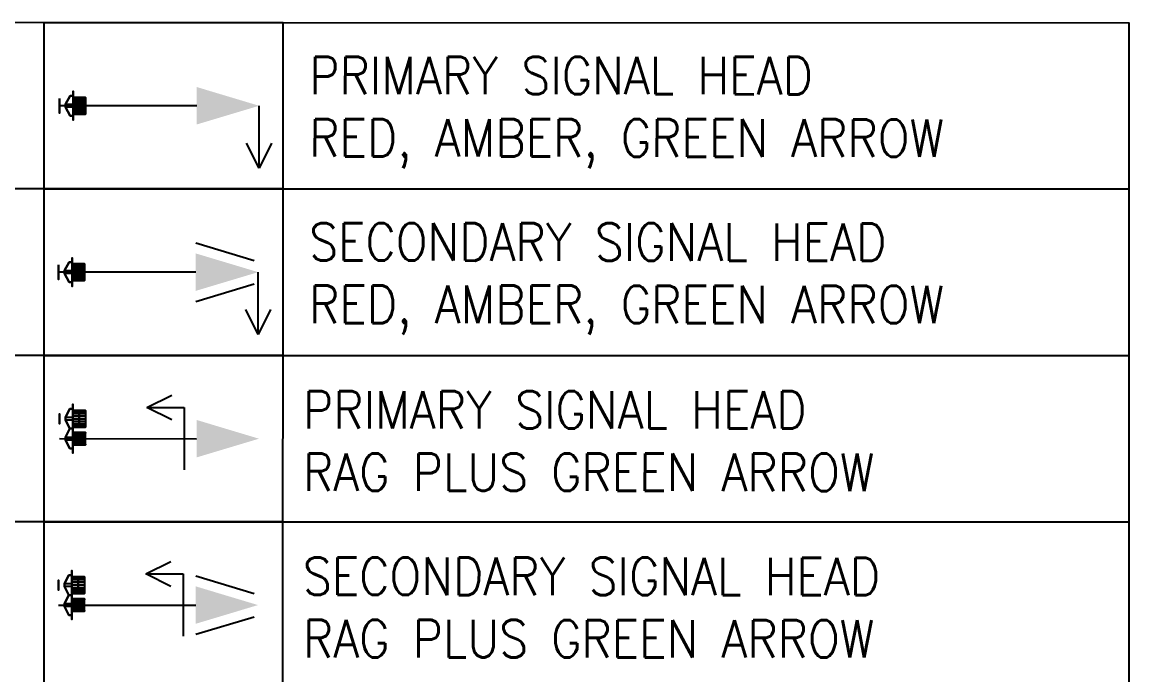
# Model space of a CAD drawing. Extents: x 437024 to 437759, y 437544 to 437864.
# Drawn here: x 437562.63 to 437578.96, y 437657.52 to 437667.15 of the extents above; entities that cross this region are included whole.
import ezdxf

# ---------------------------------------------------------------- set-up
doc = ezdxf.new("R2010")
doc.units = 0
doc.layers.get('0').update_dxf_attribs({"color": 222})
doc.layers.add('CH-05-M_Key_Signals', color=7, linetype='Continuous')
doc.styles.add('Romans', font='romans.shx', dxfattribs={"width": 0.9})
doc.styles.get("Standard").update_dxf_attribs({"font": 'romans.shx'})

# ---------------------------------------------------------------- blocks, each defined once
blk = doc.blocks.new('*X63')
at = {"color": 0, "linetype": 'Continuous'}
for p, q in [((73.25, 59.49), (73.264, 59.49)), ((73.25, 59.48), (73.278, 59.48)), ((73.25, 59.47), (73.292, 59.47)), ((73.25, 59.46), (73.305, 59.46)), ((73.053, 59.42), (73.347, 59.42)), ((73.053, 59.41), (73.347, 59.41)), ((73.053, 59.4), (73.347, 59.4)), ((73.053, 59.39), (73.347, 59.39)), ((73.053, 59.38), (73.347, 59.38)), ((73.25, 59.45), (73.319, 59.45)), ((73.25, 59.44), (73.333, 59.44)), ((73.25, 59.43), (73.347, 59.43)), ((73.25, 59.37), (73.347, 59.37)), ((73.25, 59.36), (73.333, 59.36)), ((73.25, 59.35), (73.319, 59.35)), ((73.25, 59.34), (73.305, 59.34)), ((73.25, 59.33), (73.292, 59.33)), ((73.25, 59.32), (73.278, 59.32)), ((73.25, 59.31), (73.264, 59.31))]:
    blk.add_line(p, q, dxfattribs=at)
blk = doc.blocks.new('HD002P')
for p, q in [((0.75, 4.25), (1.25, 4)), ((1.25, 4), (0.75, 3.75))]:
    blk.add_line(p, q)
at = {"linetype": 'Continuous'}
for p, q in [((1.25, 4), (0, 4)), ((0, 2.75), (0, 0))]:
    blk.add_line(p, q, dxfattribs=at)
at = {"color": 3, "linetype": 'Continuous', "extrusion": (0, -1, 0)}
blk.add_lwpolyline([(-0.147, 2.33), (0.05, 2.33), (0.05, 2.4), (0.147, 2.33), (0.147, 2.27), (0.05, 2.2), (0.05, 2.27), (-0.147, 2.27)], close=True, dxfattribs=at)
at = {"color": 1, "linetype": 'Continuous', "extrusion": (0, 1, 0), "const_width": 0.1}
blk.add_lwpolyline([(0.05, 2.94, 1), (-0.05, 2.94, 1)], format="xyb", close=True, dxfattribs=at)
at = {"color": 2, "linetype": 'Continuous', "extrusion": (0, 1, 0), "const_width": 0.1}
blk.add_lwpolyline([(0.05, 2.62, 1), (-0.05, 2.62, 1)], format="xyb", close=True, dxfattribs=at)
at = {"linetype": 'Continuous'}
blk.add_solid([(0.375, 2.75), (-0.375, 2.75), (0, 4)], dxfattribs=at)
at = {"color": 7, "linetype": 'Continuous'}
for points in [[(-0.2, 0.27, 2.1), (-0.29, 0.27, 2.1), (-0.29, 0.27, 3.2), (-0.2, 0.27, 3.2)], [(0.29, 0.27, 2.1), (0.2, 0.27, 2.1), (0.2, 0.27, 3.2), (0.29, 0.27, 3.2)]]:
    blk.add_3dface(points, dxfattribs=at)
at = {"linetype": 'Continuous'}
for points in [[(0.2, 0.27, 2.1), (-0.2, 0.27, 2.1), (-0.2, 0.27, 3.2), (0.2, 0.27, 3.2)], [(-0.2, 0.21, 2.1), (-0.2, 0.27, 2.1), (-0.2, 0.27, 3.2), (-0.2, 0.21, 3.2)], [(-0.03, 0.12, 2.1), (-0.03, 0.27, 2.1), (-0.2, 0.27, 2.1), (-0.2, 0.21, 2.1)], [(-0.03, 0.12, 3.2), (-0.03, 0.27, 3.2), (-0.2, 0.27, 3.2), (-0.2, 0.21, 3.2)], [(0.03, 0.27, 2.1), (0.03, 0.12, 2.1), (-0.03, 0.12, 2.1), (-0.03, 0.27, 2.1)], [(0.03, 0.27, 3.2), (0.03, 0.12, 3.2), (-0.03, 0.12, 3.2), (-0.03, 0.27, 3.2)], [(0.2, 0.21, 2.1), (0.2, 0.27, 2.1), (0.03, 0.27, 2.1), (0.03, 0.12, 2.1)], [(0.2, 0.21, 3.2), (0.2, 0.27, 3.2), (0.03, 0.27, 3.2), (0.03, 0.12, 3.2)], [(0.2, 0.21, 2.1), (0.2, 0.27, 2.1), (0.2, 0.27, 3.2), (0.2, 0.21, 3.2)], [(-0.2, 0.21, 2.1), (-0.03, 0.12, 2.1), (-0.03, 0.12, 3.2), (-0.2, 0.21, 3.2)], [(-0.03, 0.12, 2.1), (0.03, 0.12, 2.1), (0.03, 0.12, 3.2), (-0.03, 0.12, 3.2)], [(0.03, 0.12, 2.1), (0.2, 0.21, 2.1), (0.2, 0.21, 3.2), (0.03, 0.12, 3.2)]]:
    blk.add_3dface(points, dxfattribs=at)
at = {"color": 3, "linetype": 'Continuous', "extrusion": (-5.42101e-20, -1, 0)}
blk.add_blockref('*X63', (-73.2, -57.1, -0.275), dxfattribs=at)
at = {"flags": 9}
for tag, p in [('SUPPORT', (0.75, 1.5)), ('BRACKETS', (0.75, 1.25)), ('HEIGHT', (0.75, 1)), ('CABLE', (0.75, 0.75)), ('PHASE', (0.75, 0.5)), ('TYPE', (0.75, 0.25)), ('NUM', (0.75, 0)), ('SITE', (0.75, -0.25)), ('IDENT', (0.75, -0.5))]:
    blk.add_attdef(tag, p, '', height=0.2, dxfattribs=at)
at = {"linetype": 'Continuous'}
mesh = blk.add_polymesh((13, 3), dxfattribs=at)
for k, corner in enumerate([(0.147, 0.52, 2.215), (0.147, 0.395, 2.215), (0.147, 0.27, 2.215), (0.167, 0.52, 2.27), (0.167, 0.395, 2.27), (0.167, 0.27, 2.27), (0.167, 0.52, 2.33), (0.167, 0.395, 2.33), (0.167, 0.27, 2.33), (0.147, 0.52, 2.385), (0.147, 0.395, 2.385), (0.147, 0.27, 2.385), (0.109, 0.52, 2.43), (0.109, 0.395, 2.43), (0.109, 0.27, 2.43), (0.058, 0.52, 2.46), (0.058, 0.395, 2.46), (0.058, 0.27, 2.46), (0, 0.52, 2.47), (0, 0.395, 2.47), (0, 0.27, 2.47), (-0.058, 0.52, 2.46), (-0.058, 0.395, 2.46), (-0.058, 0.27, 2.46), (-0.109, 0.52, 2.43), (-0.109, 0.395, 2.43), (-0.109, 0.27, 2.43), (-0.147, 0.52, 2.385), (-0.147, 0.395, 2.385), (-0.147, 0.27, 2.385), (-0.167, 0.52, 2.33), (-0.167, 0.395, 2.33), (-0.167, 0.27, 2.33), (-0.167, 0.52, 2.27), (-0.167, 0.395, 2.27), (-0.167, 0.27, 2.27), (-0.147, 0.52, 2.215), (-0.147, 0.395, 2.215), (-0.147, 0.27, 2.215)]):
    mesh.set_mesh_vertex(divmod(k, 3), corner)
mesh = blk.add_polymesh((13, 3), dxfattribs=at)
for k, corner in enumerate([(0.108, 0.27, 2.877), (0.108, 0.395, 2.877), (0.108, 0.52, 2.877), (0.123, 0.27, 2.918), (0.123, 0.395, 2.918), (0.123, 0.52, 2.918), (0.123, 0.27, 2.962), (0.123, 0.395, 2.962), (0.123, 0.52, 2.962), (0.108, 0.27, 3.002), (0.108, 0.395, 3.002), (0.108, 0.52, 3.002), (0.08, 0.27, 3.036), (0.08, 0.395, 3.036), (0.08, 0.52, 3.036), (0.043, 0.27, 3.057), (0.043, 0.395, 3.057), (0.043, 0.52, 3.057), (0, 0.27, 3.065), (0, 0.395, 3.065), (0, 0.52, 3.065), (-0.043, 0.27, 3.057), (-0.043, 0.395, 3.057), (-0.043, 0.52, 3.057), (-0.08, 0.27, 3.036), (-0.08, 0.395, 3.036), (-0.08, 0.52, 3.036), (-0.108, 0.27, 3.002), (-0.108, 0.395, 3.002), (-0.108, 0.52, 3.002), (-0.123, 0.27, 2.962), (-0.123, 0.395, 2.962), (-0.123, 0.52, 2.962), (-0.123, 0.27, 2.918), (-0.123, 0.395, 2.918), (-0.123, 0.52, 2.918), (-0.108, 0.27, 2.877), (-0.108, 0.395, 2.877), (-0.108, 0.52, 2.877)]):
    mesh.set_mesh_vertex(divmod(k, 3), corner)
mesh = blk.add_polymesh((13, 3), dxfattribs=at)
for k, corner in enumerate([(0.108, 0.27, 2.558), (0.108, 0.395, 2.558), (0.108, 0.52, 2.558), (0.123, 0.27, 2.598), (0.123, 0.395, 2.598), (0.123, 0.52, 2.598), (0.123, 0.27, 2.642), (0.123, 0.395, 2.642), (0.123, 0.52, 2.642), (0.108, 0.27, 2.683), (0.108, 0.395, 2.683), (0.108, 0.52, 2.683), (0.08, 0.27, 2.716), (0.08, 0.395, 2.716), (0.08, 0.52, 2.716), (0.043, 0.27, 2.737), (0.043, 0.395, 2.737), (0.043, 0.52, 2.737), (0, 0.27, 2.745), (0, 0.395, 2.745), (0, 0.52, 2.745), (-0.043, 0.27, 2.737), (-0.043, 0.395, 2.737), (-0.043, 0.52, 2.737), (-0.08, 0.27, 2.716), (-0.08, 0.395, 2.716), (-0.08, 0.52, 2.716), (-0.108, 0.27, 2.683), (-0.108, 0.395, 2.683), (-0.108, 0.52, 2.683), (-0.123, 0.27, 2.642), (-0.123, 0.395, 2.642), (-0.123, 0.52, 2.642), (-0.123, 0.27, 2.598), (-0.123, 0.395, 2.598), (-0.123, 0.52, 2.598), (-0.108, 0.27, 2.558), (-0.108, 0.395, 2.558), (-0.108, 0.52, 2.558)]):
    mesh.set_mesh_vertex(divmod(k, 3), corner)
blk = doc.blocks.new('*X65')
at = {"color": 0, "linetype": 'Continuous'}
for p, q in [((73.25, 59.49), (73.264, 59.49)), ((73.25, 59.48), (73.278, 59.48)), ((73.25, 59.47), (73.292, 59.47)), ((73.25, 59.46), (73.305, 59.46)), ((73.053, 59.42), (73.347, 59.42)), ((73.053, 59.41), (73.347, 59.41)), ((73.053, 59.4), (73.347, 59.4)), ((73.053, 59.39), (73.347, 59.39)), ((73.053, 59.38), (73.347, 59.38)), ((73.25, 59.45), (73.319, 59.45)), ((73.25, 59.44), (73.333, 59.44)), ((73.25, 59.43), (73.347, 59.43)), ((73.25, 59.37), (73.347, 59.37)), ((73.25, 59.36), (73.333, 59.36)), ((73.25, 59.35), (73.319, 59.35)), ((73.25, 59.34), (73.305, 59.34)), ((73.25, 59.33), (73.292, 59.33)), ((73.25, 59.32), (73.278, 59.32)), ((73.25, 59.31), (73.264, 59.31))]:
    blk.add_line(p, q, dxfattribs=at)
blk = doc.blocks.new('HD006P')
for p, q in [((0, 0), (0, 2.75)), ((-0.625, 1.75), (-0.875, 2.25)), ((-0.375, 2.25), (-0.625, 1.75))]:
    blk.add_line(p, q)
at = {"linetype": 'Continuous'}
for p, q in [((-0.625, 1.75), (-0.625, 2.5)), ((-0.625, 2.5), (0.625, 2.5))]:
    blk.add_line(p, q, dxfattribs=at)
at = {"color": 3, "linetype": 'Continuous', "extrusion": (0, -1, 0)}
blk.add_lwpolyline([(-0.43, 2.153), (-0.43, 2.35), (-0.5, 2.35), (-0.43, 2.447), (-0.37, 2.447), (-0.3, 2.35), (-0.37, 2.35), (-0.37, 2.153)], close=True, dxfattribs=at)
at = {"color": 1, "linetype": 'Continuous', "extrusion": (0, 1, 0), "const_width": 0.1}
blk.add_lwpolyline([(0.05, 2.94, 1), (-0.05, 2.94, 1)], format="xyb", close=True, dxfattribs=at)
at = {"color": 2, "linetype": 'Continuous', "extrusion": (0, 1, 0), "const_width": 0.1}
blk.add_lwpolyline([(0.05, 2.62, 1), (-0.05, 2.62, 1)], format="xyb", close=True, dxfattribs=at)
at = {"color": 3, "linetype": 'Continuous', "extrusion": (0, 1, 0), "const_width": 0.1}
blk.add_lwpolyline([(0.05, 2.3, 1), (-0.05, 2.3, 1)], format="xyb", close=True, dxfattribs=at)
at = {"linetype": 'Continuous'}
blk.add_solid([(0.375, 2.75), (-0.375, 2.75), (0, 4)], dxfattribs=at)
at = {"color": 7, "linetype": 'Continuous'}
for points in [[(-0.6, 0.27, 2.55), (-0.69, 0.27, 2.64), (-0.69, 0.27, 2.1), (-0.6, 0.27, 2.1)], [(-0.29, 0.27, 2.64), (-0.2, 0.27, 2.55), (-0.6, 0.27, 2.55), (-0.69, 0.27, 2.64)], [(-0.2, 0.27, 3.2), (-0.29, 0.27, 3.2), (-0.29, 0.27, 2.64), (-0.2, 0.27, 2.55)], [(0.29, 0.27, 2.1), (0.2, 0.27, 2.1), (0.2, 0.27, 3.2), (0.29, 0.27, 3.2)]]:
    blk.add_3dface(points, dxfattribs=at)
at = {"linetype": 'Continuous'}
for points in [[(-0.6, 0.21, 2.1), (-0.6, 0.27, 2.1), (-0.6, 0.27, 2.55), (-0.6, 0.21, 2.55)], [(-0.2, 0.27, 2.1), (-0.6, 0.27, 2.1), (-0.6, 0.27, 2.55), (-0.2, 0.27, 2.55)], [(-0.43, 0.12, 2.1), (-0.43, 0.27, 2.1), (-0.6, 0.27, 2.1), (-0.6, 0.21, 2.1)], [(-0.43, 0.12, 2.55), (-0.43, 0.27, 2.55), (-0.6, 0.27, 2.55), (-0.6, 0.21, 2.55)], [(-0.37, 0.27, 2.1), (-0.37, 0.12, 2.1), (-0.43, 0.12, 2.1), (-0.43, 0.27, 2.1)], [(-0.37, 0.27, 2.55), (-0.37, 0.12, 2.55), (-0.43, 0.12, 2.55), (-0.43, 0.27, 2.55)], [(-0.2, 0.21, 2.1), (-0.2, 0.27, 2.1), (-0.37, 0.27, 2.1), (-0.37, 0.12, 2.1)], [(-0.2, 0.21, 2.55), (-0.2, 0.27, 2.55), (-0.37, 0.27, 2.55), (-0.37, 0.12, 2.55)], [(0.2, 0.27, 2.1), (-0.2, 0.27, 2.1), (-0.2, 0.27, 3.2), (0.2, 0.27, 3.2)], [(-0.2, 0.21, 2.1), (-0.2, 0.27, 2.1), (-0.2, 0.27, 3.2), (-0.2, 0.21, 3.2)], [(-0.03, 0.12, 2.1), (-0.03, 0.27, 2.1), (-0.2, 0.27, 2.1), (-0.2, 0.21, 2.1)], [(-0.03, 0.12, 3.2), (-0.03, 0.27, 3.2), (-0.2, 0.27, 3.2), (-0.2, 0.21, 3.2)], [(-0.2, 0.21, 2.1), (-0.2, 0.27, 2.1), (-0.2, 0.27, 2.55), (-0.2, 0.21, 2.55)], [(0.03, 0.27, 2.1), (0.03, 0.12, 2.1), (-0.03, 0.12, 2.1), (-0.03, 0.27, 2.1)], [(0.03, 0.27, 3.2), (0.03, 0.12, 3.2), (-0.03, 0.12, 3.2), (-0.03, 0.27, 3.2)], [(0.2, 0.21, 2.1), (0.2, 0.27, 2.1), (0.03, 0.27, 2.1), (0.03, 0.12, 2.1)], [(0.2, 0.21, 3.2), (0.2, 0.27, 3.2), (0.03, 0.27, 3.2), (0.03, 0.12, 3.2)], [(0.2, 0.21, 2.1), (0.2, 0.27, 2.1), (0.2, 0.27, 3.2), (0.2, 0.21, 3.2)], [(-0.6, 0.21, 2.1), (-0.43, 0.12, 2.1), (-0.43, 0.12, 2.55), (-0.6, 0.21, 2.55)], [(-0.43, 0.12, 2.1), (-0.37, 0.12, 2.1), (-0.37, 0.12, 2.55), (-0.43, 0.12, 2.55)], [(-0.37, 0.12, 2.1), (-0.2, 0.21, 2.1), (-0.2, 0.21, 2.55), (-0.37, 0.12, 2.55)], [(-0.2, 0.21, 2.1), (-0.03, 0.12, 2.1), (-0.03, 0.12, 3.2), (-0.2, 0.21, 3.2)], [(-0.03, 0.12, 2.1), (0.03, 0.12, 2.1), (0.03, 0.12, 3.2), (-0.03, 0.12, 3.2)], [(0.03, 0.12, 2.1), (0.2, 0.21, 2.1), (0.2, 0.21, 3.2), (0.03, 0.12, 3.2)]]:
    blk.add_3dface(points, dxfattribs=at)
at = {"color": 3, "linetype": 'Continuous', "extrusion": (-1.0842e-19, -1, 3.61401e-20), "rotation": 90}
blk.add_blockref('*X65', (59, -70.9, -0.275), dxfattribs=at)
at = {"flags": 9}
for tag, p in [('SUPPORT', (1, 1.5)), ('BRACKETS', (1, 1.25)), ('HEIGHT', (1, 1)), ('CABLE', (1, 0.75)), ('PHASE', (1, 0.5)), ('TYPE', (1, 0.25)), ('NUM', (1, 0)), ('SITE', (1, -0.25)), ('IDENT', (1, -0.5))]:
    blk.add_attdef(tag, p, '', height=0.2, dxfattribs=at)
at = {"linetype": 'Continuous'}
mesh = blk.add_polymesh((13, 3), dxfattribs=at)
for k, corner in enumerate([(-0.253, 0.52, 2.215), (-0.253, 0.395, 2.215), (-0.253, 0.27, 2.215), (-0.233, 0.52, 2.27), (-0.233, 0.395, 2.27), (-0.233, 0.27, 2.27), (-0.233, 0.52, 2.33), (-0.233, 0.395, 2.33), (-0.233, 0.27, 2.33), (-0.253, 0.52, 2.385), (-0.253, 0.395, 2.385), (-0.253, 0.27, 2.385), (-0.291, 0.52, 2.43), (-0.291, 0.395, 2.43), (-0.291, 0.27, 2.43), (-0.342, 0.52, 2.46), (-0.342, 0.395, 2.46), (-0.342, 0.27, 2.46), (-0.4, 0.52, 2.47), (-0.4, 0.395, 2.47), (-0.4, 0.27, 2.47), (-0.458, 0.52, 2.46), (-0.458, 0.395, 2.46), (-0.458, 0.27, 2.46), (-0.509, 0.52, 2.43), (-0.509, 0.395, 2.43), (-0.509, 0.27, 2.43), (-0.547, 0.52, 2.385), (-0.547, 0.395, 2.385), (-0.547, 0.27, 2.385), (-0.567, 0.52, 2.33), (-0.567, 0.395, 2.33), (-0.567, 0.27, 2.33), (-0.567, 0.52, 2.27), (-0.567, 0.395, 2.27), (-0.567, 0.27, 2.27), (-0.547, 0.52, 2.215), (-0.547, 0.395, 2.215), (-0.547, 0.27, 2.215)]):
    mesh.set_mesh_vertex(divmod(k, 3), corner)
mesh = blk.add_polymesh((13, 3), dxfattribs=at)
for k, corner in enumerate([(0.108, 0.27, 2.877), (0.108, 0.395, 2.877), (0.108, 0.52, 2.877), (0.123, 0.27, 2.918), (0.123, 0.395, 2.918), (0.123, 0.52, 2.918), (0.123, 0.27, 2.962), (0.123, 0.395, 2.962), (0.123, 0.52, 2.962), (0.108, 0.27, 3.002), (0.108, 0.395, 3.002), (0.108, 0.52, 3.002), (0.08, 0.27, 3.036), (0.08, 0.395, 3.036), (0.08, 0.52, 3.036), (0.043, 0.27, 3.057), (0.043, 0.395, 3.057), (0.043, 0.52, 3.057), (0, 0.27, 3.065), (0, 0.395, 3.065), (0, 0.52, 3.065), (-0.043, 0.27, 3.057), (-0.043, 0.395, 3.057), (-0.043, 0.52, 3.057), (-0.08, 0.27, 3.036), (-0.08, 0.395, 3.036), (-0.08, 0.52, 3.036), (-0.108, 0.27, 3.002), (-0.108, 0.395, 3.002), (-0.108, 0.52, 3.002), (-0.123, 0.27, 2.962), (-0.123, 0.395, 2.962), (-0.123, 0.52, 2.962), (-0.123, 0.27, 2.918), (-0.123, 0.395, 2.918), (-0.123, 0.52, 2.918), (-0.108, 0.27, 2.877), (-0.108, 0.395, 2.877), (-0.108, 0.52, 2.877)]):
    mesh.set_mesh_vertex(divmod(k, 3), corner)
mesh = blk.add_polymesh((13, 3), dxfattribs=at)
for k, corner in enumerate([(0.108, 0.27, 2.558), (0.108, 0.395, 2.558), (0.108, 0.52, 2.558), (0.123, 0.27, 2.598), (0.123, 0.395, 2.598), (0.123, 0.52, 2.598), (0.123, 0.27, 2.642), (0.123, 0.395, 2.642), (0.123, 0.52, 2.642), (0.108, 0.27, 2.683), (0.108, 0.395, 2.683), (0.108, 0.52, 2.683), (0.08, 0.27, 2.716), (0.08, 0.395, 2.716), (0.08, 0.52, 2.716), (0.043, 0.27, 2.737), (0.043, 0.395, 2.737), (0.043, 0.52, 2.737), (0, 0.27, 2.745), (0, 0.395, 2.745), (0, 0.52, 2.745), (-0.043, 0.27, 2.737), (-0.043, 0.395, 2.737), (-0.043, 0.52, 2.737), (-0.08, 0.27, 2.716), (-0.08, 0.395, 2.716), (-0.08, 0.52, 2.716), (-0.108, 0.27, 2.683), (-0.108, 0.395, 2.683), (-0.108, 0.52, 2.683), (-0.123, 0.27, 2.642), (-0.123, 0.395, 2.642), (-0.123, 0.52, 2.642), (-0.123, 0.27, 2.598), (-0.123, 0.395, 2.598), (-0.123, 0.52, 2.598), (-0.108, 0.27, 2.558), (-0.108, 0.395, 2.558), (-0.108, 0.52, 2.558)]):
    mesh.set_mesh_vertex(divmod(k, 3), corner)
mesh = blk.add_polymesh((13, 3), dxfattribs=at)
for k, corner in enumerate([(0.108, 0.27, 2.237), (0.108, 0.395, 2.237), (0.108, 0.52, 2.237), (0.123, 0.27, 2.278), (0.123, 0.395, 2.278), (0.123, 0.52, 2.278), (0.123, 0.27, 2.322), (0.123, 0.395, 2.322), (0.123, 0.52, 2.322), (0.108, 0.27, 2.362), (0.108, 0.395, 2.362), (0.108, 0.52, 2.362), (0.08, 0.27, 2.396), (0.08, 0.395, 2.396), (0.08, 0.52, 2.396), (0.043, 0.27, 2.417), (0.043, 0.395, 2.417), (0.043, 0.52, 2.417), (0, 0.27, 2.425), (0, 0.395, 2.425), (0, 0.52, 2.425), (-0.043, 0.27, 2.417), (-0.043, 0.395, 2.417), (-0.043, 0.52, 2.417), (-0.08, 0.27, 2.396), (-0.08, 0.395, 2.396), (-0.08, 0.52, 2.396), (-0.108, 0.27, 2.362), (-0.108, 0.395, 2.362), (-0.108, 0.52, 2.362), (-0.123, 0.27, 2.322), (-0.123, 0.395, 2.322), (-0.123, 0.52, 2.322), (-0.123, 0.27, 2.278), (-0.123, 0.395, 2.278), (-0.123, 0.52, 2.278), (-0.108, 0.27, 2.237), (-0.108, 0.395, 2.237), (-0.108, 0.52, 2.237)]):
    mesh.set_mesh_vertex(divmod(k, 3), corner)
blk = doc.blocks.new('HD002S')
for p, q in [((0.75, 4.25), (1.25, 4)), ((1.25, 4), (0.75, 3.75)), ((-0.586, 2.75), (-0.234, 3.922)), ((0.586, 2.75), (0.234, 3.922))]:
    blk.add_line(p, q)
at = {"linetype": 'Continuous'}
for p, q in [((1.25, 4), (0, 4)), ((0, 2.75), (0, 0))]:
    blk.add_line(p, q, dxfattribs=at)
at = {"color": 3, "linetype": 'Continuous', "extrusion": (0, -1, 0)}
blk.add_lwpolyline([(-0.147, 2.33), (0.05, 2.33), (0.05, 2.4), (0.147, 2.33), (0.147, 2.27), (0.05, 2.2), (0.05, 2.27), (-0.147, 2.27)], close=True, dxfattribs=at)
at = {"color": 1, "linetype": 'Continuous', "extrusion": (0, 1, 0), "const_width": 0.1}
blk.add_lwpolyline([(0.05, 2.94, 1), (-0.05, 2.94, 1)], format="xyb", close=True, dxfattribs=at)
at = {"color": 2, "linetype": 'Continuous', "extrusion": (0, 1, 0), "const_width": 0.1}
blk.add_lwpolyline([(0.05, 2.62, 1), (-0.05, 2.62, 1)], format="xyb", close=True, dxfattribs=at)
at = {"linetype": 'Continuous'}
blk.add_solid([(0.375, 2.75), (-0.375, 2.75), (0, 4)], dxfattribs=at)
at = {"color": 7, "linetype": 'Continuous'}
for points in [[(-0.2, 0.27, 2.1), (-0.29, 0.27, 2.1), (-0.29, 0.27, 3.2), (-0.2, 0.27, 3.2)], [(0.29, 0.27, 2.1), (0.2, 0.27, 2.1), (0.2, 0.27, 3.2), (0.29, 0.27, 3.2)]]:
    blk.add_3dface(points, dxfattribs=at)
at = {"linetype": 'Continuous'}
for points in [[(0.2, 0.27, 2.1), (-0.2, 0.27, 2.1), (-0.2, 0.27, 3.2), (0.2, 0.27, 3.2)], [(-0.2, 0.21, 2.1), (-0.2, 0.27, 2.1), (-0.2, 0.27, 3.2), (-0.2, 0.21, 3.2)], [(-0.03, 0.12, 2.1), (-0.03, 0.27, 2.1), (-0.2, 0.27, 2.1), (-0.2, 0.21, 2.1)], [(-0.03, 0.12, 3.2), (-0.03, 0.27, 3.2), (-0.2, 0.27, 3.2), (-0.2, 0.21, 3.2)], [(0.03, 0.27, 2.1), (0.03, 0.12, 2.1), (-0.03, 0.12, 2.1), (-0.03, 0.27, 2.1)], [(0.03, 0.27, 3.2), (0.03, 0.12, 3.2), (-0.03, 0.12, 3.2), (-0.03, 0.27, 3.2)], [(0.2, 0.21, 2.1), (0.2, 0.27, 2.1), (0.03, 0.27, 2.1), (0.03, 0.12, 2.1)], [(0.2, 0.21, 3.2), (0.2, 0.27, 3.2), (0.03, 0.27, 3.2), (0.03, 0.12, 3.2)], [(0.2, 0.21, 2.1), (0.2, 0.27, 2.1), (0.2, 0.27, 3.2), (0.2, 0.21, 3.2)], [(-0.2, 0.21, 2.1), (-0.03, 0.12, 2.1), (-0.03, 0.12, 3.2), (-0.2, 0.21, 3.2)], [(-0.03, 0.12, 2.1), (0.03, 0.12, 2.1), (0.03, 0.12, 3.2), (-0.03, 0.12, 3.2)], [(0.03, 0.12, 2.1), (0.2, 0.21, 2.1), (0.2, 0.21, 3.2), (0.03, 0.12, 3.2)]]:
    blk.add_3dface(points, dxfattribs=at)
at = {"color": 3, "linetype": 'Continuous', "extrusion": (0, -1, 0)}
blk.add_blockref('*X63', (-73.2, -57.1, -0.275), dxfattribs=at)
at = {"flags": 9}
for tag, p in [('SUPPORT', (0.75, 1.5)), ('BRACKETS', (0.75, 1.25)), ('HEIGHT', (0.75, 1)), ('CABLE', (0.75, 0.75)), ('PHASE', (0.75, 0.5)), ('TYPE', (0.75, 0.25)), ('NUM', (0.75, 0)), ('SITE', (0.75, -0.25)), ('IDENT', (0.75, -0.5))]:
    blk.add_attdef(tag, p, '', height=0.2, dxfattribs=at)
at = {"linetype": 'Continuous'}
mesh = blk.add_polymesh((13, 3), dxfattribs=at)
for k, corner in enumerate([(0.147, 0.52, 2.215), (0.147, 0.395, 2.215), (0.147, 0.27, 2.215), (0.167, 0.52, 2.27), (0.167, 0.395, 2.27), (0.167, 0.27, 2.27), (0.167, 0.52, 2.33), (0.167, 0.395, 2.33), (0.167, 0.27, 2.33), (0.147, 0.52, 2.385), (0.147, 0.395, 2.385), (0.147, 0.27, 2.385), (0.109, 0.52, 2.43), (0.109, 0.395, 2.43), (0.109, 0.27, 2.43), (0.058, 0.52, 2.46), (0.058, 0.395, 2.46), (0.058, 0.27, 2.46), (0, 0.52, 2.47), (0, 0.395, 2.47), (0, 0.27, 2.47), (-0.058, 0.52, 2.46), (-0.058, 0.395, 2.46), (-0.058, 0.27, 2.46), (-0.109, 0.52, 2.43), (-0.109, 0.395, 2.43), (-0.109, 0.27, 2.43), (-0.147, 0.52, 2.385), (-0.147, 0.395, 2.385), (-0.147, 0.27, 2.385), (-0.167, 0.52, 2.33), (-0.167, 0.395, 2.33), (-0.167, 0.27, 2.33), (-0.167, 0.52, 2.27), (-0.167, 0.395, 2.27), (-0.167, 0.27, 2.27), (-0.147, 0.52, 2.215), (-0.147, 0.395, 2.215), (-0.147, 0.27, 2.215)]):
    mesh.set_mesh_vertex(divmod(k, 3), corner)
mesh = blk.add_polymesh((13, 3), dxfattribs=at)
for k, corner in enumerate([(0.108, 0.27, 2.877), (0.108, 0.395, 2.877), (0.108, 0.52, 2.877), (0.123, 0.27, 2.918), (0.123, 0.395, 2.918), (0.123, 0.52, 2.918), (0.123, 0.27, 2.962), (0.123, 0.395, 2.962), (0.123, 0.52, 2.962), (0.108, 0.27, 3.002), (0.108, 0.395, 3.002), (0.108, 0.52, 3.002), (0.08, 0.27, 3.036), (0.08, 0.395, 3.036), (0.08, 0.52, 3.036), (0.043, 0.27, 3.057), (0.043, 0.395, 3.057), (0.043, 0.52, 3.057), (0, 0.27, 3.065), (0, 0.395, 3.065), (0, 0.52, 3.065), (-0.043, 0.27, 3.057), (-0.043, 0.395, 3.057), (-0.043, 0.52, 3.057), (-0.08, 0.27, 3.036), (-0.08, 0.395, 3.036), (-0.08, 0.52, 3.036), (-0.108, 0.27, 3.002), (-0.108, 0.395, 3.002), (-0.108, 0.52, 3.002), (-0.123, 0.27, 2.962), (-0.123, 0.395, 2.962), (-0.123, 0.52, 2.962), (-0.123, 0.27, 2.918), (-0.123, 0.395, 2.918), (-0.123, 0.52, 2.918), (-0.108, 0.27, 2.877), (-0.108, 0.395, 2.877), (-0.108, 0.52, 2.877)]):
    mesh.set_mesh_vertex(divmod(k, 3), corner)
mesh = blk.add_polymesh((13, 3), dxfattribs=at)
for k, corner in enumerate([(0.108, 0.27, 2.558), (0.108, 0.395, 2.558), (0.108, 0.52, 2.558), (0.123, 0.27, 2.598), (0.123, 0.395, 2.598), (0.123, 0.52, 2.598), (0.123, 0.27, 2.642), (0.123, 0.395, 2.642), (0.123, 0.52, 2.642), (0.108, 0.27, 2.683), (0.108, 0.395, 2.683), (0.108, 0.52, 2.683), (0.08, 0.27, 2.716), (0.08, 0.395, 2.716), (0.08, 0.52, 2.716), (0.043, 0.27, 2.737), (0.043, 0.395, 2.737), (0.043, 0.52, 2.737), (0, 0.27, 2.745), (0, 0.395, 2.745), (0, 0.52, 2.745), (-0.043, 0.27, 2.737), (-0.043, 0.395, 2.737), (-0.043, 0.52, 2.737), (-0.08, 0.27, 2.716), (-0.08, 0.395, 2.716), (-0.08, 0.52, 2.716), (-0.108, 0.27, 2.683), (-0.108, 0.395, 2.683), (-0.108, 0.52, 2.683), (-0.123, 0.27, 2.642), (-0.123, 0.395, 2.642), (-0.123, 0.52, 2.642), (-0.123, 0.27, 2.598), (-0.123, 0.395, 2.598), (-0.123, 0.52, 2.598), (-0.108, 0.27, 2.558), (-0.108, 0.395, 2.558), (-0.108, 0.52, 2.558)]):
    mesh.set_mesh_vertex(divmod(k, 3), corner)
blk = doc.blocks.new('HD006S')
for p, q in [((-0.586, 2.75), (-0.234, 3.922)), ((0.586, 2.75), (0.234, 3.922)), ((0, 0), (0, 2.75)), ((-0.625, 1.75), (-0.875, 2.25)), ((-0.375, 2.25), (-0.625, 1.75))]:
    blk.add_line(p, q)
at = {"linetype": 'Continuous'}
for p, q in [((-0.625, 1.75), (-0.625, 2.5)), ((-0.625, 2.5), (0.625, 2.5))]:
    blk.add_line(p, q, dxfattribs=at)
at = {"color": 3, "linetype": 'Continuous', "extrusion": (-4.06576e-20, -1, 0)}
blk.add_lwpolyline([(-0.43, 2.153), (-0.43, 2.35), (-0.5, 2.35), (-0.43, 2.447), (-0.37, 2.447), (-0.3, 2.35), (-0.37, 2.35), (-0.37, 2.153)], close=True, dxfattribs=at)
at = {"color": 1, "linetype": 'Continuous', "extrusion": (4.06576e-20, 1, 0), "const_width": 0.1}
blk.add_lwpolyline([(0.05, 2.94, 1), (-0.05, 2.94, 1)], format="xyb", close=True, dxfattribs=at)
at = {"color": 2, "linetype": 'Continuous', "extrusion": (4.06576e-20, 1, 0), "const_width": 0.1}
blk.add_lwpolyline([(0.05, 2.62, 1), (-0.05, 2.62, 1)], format="xyb", close=True, dxfattribs=at)
at = {"color": 3, "linetype": 'Continuous', "extrusion": (4.06576e-20, 1, 0), "const_width": 0.1}
blk.add_lwpolyline([(0.05, 2.3, 1), (-0.05, 2.3, 1)], format="xyb", close=True, dxfattribs=at)
at = {"linetype": 'Continuous'}
blk.add_solid([(0.375, 2.75), (-0.375, 2.75), (0, 4)], dxfattribs=at)
at = {"color": 7, "linetype": 'Continuous'}
for points in [[(-0.6, 0.27, 2.55), (-0.69, 0.27, 2.64), (-0.69, 0.27, 2.1), (-0.6, 0.27, 2.1)], [(-0.29, 0.27, 2.64), (-0.2, 0.27, 2.55), (-0.6, 0.27, 2.55), (-0.69, 0.27, 2.64)], [(-0.2, 0.27, 3.2), (-0.29, 0.27, 3.2), (-0.29, 0.27, 2.64), (-0.2, 0.27, 2.55)], [(0.29, 0.27, 2.1), (0.2, 0.27, 2.1), (0.2, 0.27, 3.2), (0.29, 0.27, 3.2)]]:
    blk.add_3dface(points, dxfattribs=at)
at = {"linetype": 'Continuous'}
for points in [[(-0.6, 0.21, 2.1), (-0.6, 0.27, 2.1), (-0.6, 0.27, 2.55), (-0.6, 0.21, 2.55)], [(-0.2, 0.27, 2.1), (-0.6, 0.27, 2.1), (-0.6, 0.27, 2.55), (-0.2, 0.27, 2.55)], [(-0.43, 0.12, 2.1), (-0.43, 0.27, 2.1), (-0.6, 0.27, 2.1), (-0.6, 0.21, 2.1)], [(-0.43, 0.12, 2.55), (-0.43, 0.27, 2.55), (-0.6, 0.27, 2.55), (-0.6, 0.21, 2.55)], [(-0.37, 0.27, 2.1), (-0.37, 0.12, 2.1), (-0.43, 0.12, 2.1), (-0.43, 0.27, 2.1)], [(-0.37, 0.27, 2.55), (-0.37, 0.12, 2.55), (-0.43, 0.12, 2.55), (-0.43, 0.27, 2.55)], [(-0.2, 0.21, 2.1), (-0.2, 0.27, 2.1), (-0.37, 0.27, 2.1), (-0.37, 0.12, 2.1)], [(-0.2, 0.21, 2.55), (-0.2, 0.27, 2.55), (-0.37, 0.27, 2.55), (-0.37, 0.12, 2.55)], [(0.2, 0.27, 2.1), (-0.2, 0.27, 2.1), (-0.2, 0.27, 3.2), (0.2, 0.27, 3.2)], [(-0.2, 0.21, 2.1), (-0.2, 0.27, 2.1), (-0.2, 0.27, 3.2), (-0.2, 0.21, 3.2)], [(-0.03, 0.12, 2.1), (-0.03, 0.27, 2.1), (-0.2, 0.27, 2.1), (-0.2, 0.21, 2.1)], [(-0.03, 0.12, 3.2), (-0.03, 0.27, 3.2), (-0.2, 0.27, 3.2), (-0.2, 0.21, 3.2)], [(-0.2, 0.21, 2.1), (-0.2, 0.27, 2.1), (-0.2, 0.27, 2.55), (-0.2, 0.21, 2.55)], [(0.03, 0.27, 2.1), (0.03, 0.12, 2.1), (-0.03, 0.12, 2.1), (-0.03, 0.27, 2.1)], [(0.03, 0.27, 3.2), (0.03, 0.12, 3.2), (-0.03, 0.12, 3.2), (-0.03, 0.27, 3.2)], [(0.2, 0.21, 2.1), (0.2, 0.27, 2.1), (0.03, 0.27, 2.1), (0.03, 0.12, 2.1)], [(0.2, 0.21, 3.2), (0.2, 0.27, 3.2), (0.03, 0.27, 3.2), (0.03, 0.12, 3.2)], [(0.2, 0.21, 2.1), (0.2, 0.27, 2.1), (0.2, 0.27, 3.2), (0.2, 0.21, 3.2)], [(-0.6, 0.21, 2.1), (-0.43, 0.12, 2.1), (-0.43, 0.12, 2.55), (-0.6, 0.21, 2.55)], [(-0.43, 0.12, 2.1), (-0.37, 0.12, 2.1), (-0.37, 0.12, 2.55), (-0.43, 0.12, 2.55)], [(-0.37, 0.12, 2.1), (-0.2, 0.21, 2.1), (-0.2, 0.21, 2.55), (-0.37, 0.12, 2.55)], [(-0.2, 0.21, 2.1), (-0.03, 0.12, 2.1), (-0.03, 0.12, 3.2), (-0.2, 0.21, 3.2)], [(-0.03, 0.12, 2.1), (0.03, 0.12, 2.1), (0.03, 0.12, 3.2), (-0.03, 0.12, 3.2)], [(0.03, 0.12, 2.1), (0.2, 0.21, 2.1), (0.2, 0.21, 3.2), (0.03, 0.12, 3.2)]]:
    blk.add_3dface(points, dxfattribs=at)
at = {"color": 3, "linetype": 'Continuous', "extrusion": (-5.42101e-20, -1, 3.61401e-20), "rotation": 90}
blk.add_blockref('*X65', (59, -70.9, -0.275), dxfattribs=at)
at = {"flags": 9}
for tag, p in [('SUPPORT', (1, 1.5)), ('BRACKETS', (1, 1.25)), ('HEIGHT', (1, 1)), ('CABLE', (1, 0.75)), ('PHASE', (1, 0.5)), ('TYPE', (1, 0.25)), ('NUM', (1, 0)), ('SITE', (1, -0.25)), ('IDENT', (1, -0.5))]:
    blk.add_attdef(tag, p, '', height=0.2, dxfattribs=at)
at = {"linetype": 'Continuous'}
mesh = blk.add_polymesh((13, 3), dxfattribs=at)
for k, corner in enumerate([(-0.253, 0.52, 2.215), (-0.253, 0.395, 2.215), (-0.253, 0.27, 2.215), (-0.233, 0.52, 2.27), (-0.233, 0.395, 2.27), (-0.233, 0.27, 2.27), (-0.233, 0.52, 2.33), (-0.233, 0.395, 2.33), (-0.233, 0.27, 2.33), (-0.253, 0.52, 2.385), (-0.253, 0.395, 2.385), (-0.253, 0.27, 2.385), (-0.291, 0.52, 2.43), (-0.291, 0.395, 2.43), (-0.291, 0.27, 2.43), (-0.342, 0.52, 2.46), (-0.342, 0.395, 2.46), (-0.342, 0.27, 2.46), (-0.4, 0.52, 2.47), (-0.4, 0.395, 2.47), (-0.4, 0.27, 2.47), (-0.458, 0.52, 2.46), (-0.458, 0.395, 2.46), (-0.458, 0.27, 2.46), (-0.509, 0.52, 2.43), (-0.509, 0.395, 2.43), (-0.509, 0.27, 2.43), (-0.547, 0.52, 2.385), (-0.547, 0.395, 2.385), (-0.547, 0.27, 2.385), (-0.567, 0.52, 2.33), (-0.567, 0.395, 2.33), (-0.567, 0.27, 2.33), (-0.567, 0.52, 2.27), (-0.567, 0.395, 2.27), (-0.567, 0.27, 2.27), (-0.547, 0.52, 2.215), (-0.547, 0.395, 2.215), (-0.547, 0.27, 2.215)]):
    mesh.set_mesh_vertex(divmod(k, 3), corner)
mesh = blk.add_polymesh((13, 3), dxfattribs=at)
for k, corner in enumerate([(0.108, 0.27, 2.877), (0.108, 0.395, 2.877), (0.108, 0.52, 2.877), (0.123, 0.27, 2.918), (0.123, 0.395, 2.918), (0.123, 0.52, 2.918), (0.123, 0.27, 2.962), (0.123, 0.395, 2.962), (0.123, 0.52, 2.962), (0.108, 0.27, 3.002), (0.108, 0.395, 3.002), (0.108, 0.52, 3.002), (0.08, 0.27, 3.036), (0.08, 0.395, 3.036), (0.08, 0.52, 3.036), (0.043, 0.27, 3.057), (0.043, 0.395, 3.057), (0.043, 0.52, 3.057), (0, 0.27, 3.065), (0, 0.395, 3.065), (0, 0.52, 3.065), (-0.043, 0.27, 3.057), (-0.043, 0.395, 3.057), (-0.043, 0.52, 3.057), (-0.08, 0.27, 3.036), (-0.08, 0.395, 3.036), (-0.08, 0.52, 3.036), (-0.108, 0.27, 3.002), (-0.108, 0.395, 3.002), (-0.108, 0.52, 3.002), (-0.123, 0.27, 2.962), (-0.123, 0.395, 2.962), (-0.123, 0.52, 2.962), (-0.123, 0.27, 2.918), (-0.123, 0.395, 2.918), (-0.123, 0.52, 2.918), (-0.108, 0.27, 2.877), (-0.108, 0.395, 2.877), (-0.108, 0.52, 2.877)]):
    mesh.set_mesh_vertex(divmod(k, 3), corner)
mesh = blk.add_polymesh((13, 3), dxfattribs=at)
for k, corner in enumerate([(0.108, 0.27, 2.558), (0.108, 0.395, 2.558), (0.108, 0.52, 2.558), (0.123, 0.27, 2.598), (0.123, 0.395, 2.598), (0.123, 0.52, 2.598), (0.123, 0.27, 2.642), (0.123, 0.395, 2.642), (0.123, 0.52, 2.642), (0.108, 0.27, 2.683), (0.108, 0.395, 2.683), (0.108, 0.52, 2.683), (0.08, 0.27, 2.716), (0.08, 0.395, 2.716), (0.08, 0.52, 2.716), (0.043, 0.27, 2.737), (0.043, 0.395, 2.737), (0.043, 0.52, 2.737), (0, 0.27, 2.745), (0, 0.395, 2.745), (0, 0.52, 2.745), (-0.043, 0.27, 2.737), (-0.043, 0.395, 2.737), (-0.043, 0.52, 2.737), (-0.08, 0.27, 2.716), (-0.08, 0.395, 2.716), (-0.08, 0.52, 2.716), (-0.108, 0.27, 2.683), (-0.108, 0.395, 2.683), (-0.108, 0.52, 2.683), (-0.123, 0.27, 2.642), (-0.123, 0.395, 2.642), (-0.123, 0.52, 2.642), (-0.123, 0.27, 2.598), (-0.123, 0.395, 2.598), (-0.123, 0.52, 2.598), (-0.108, 0.27, 2.558), (-0.108, 0.395, 2.558), (-0.108, 0.52, 2.558)]):
    mesh.set_mesh_vertex(divmod(k, 3), corner)
mesh = blk.add_polymesh((13, 3), dxfattribs=at)
for k, corner in enumerate([(0.108, 0.27, 2.237), (0.108, 0.395, 2.237), (0.108, 0.52, 2.237), (0.123, 0.27, 2.278), (0.123, 0.395, 2.278), (0.123, 0.52, 2.278), (0.123, 0.27, 2.322), (0.123, 0.395, 2.322), (0.123, 0.52, 2.322), (0.108, 0.27, 2.362), (0.108, 0.395, 2.362), (0.108, 0.52, 2.362), (0.08, 0.27, 2.396), (0.08, 0.395, 2.396), (0.08, 0.52, 2.396), (0.043, 0.27, 2.417), (0.043, 0.395, 2.417), (0.043, 0.52, 2.417), (0, 0.27, 2.425), (0, 0.395, 2.425), (0, 0.52, 2.425), (-0.043, 0.27, 2.417), (-0.043, 0.395, 2.417), (-0.043, 0.52, 2.417), (-0.08, 0.27, 2.396), (-0.08, 0.395, 2.396), (-0.08, 0.52, 2.396), (-0.108, 0.27, 2.362), (-0.108, 0.395, 2.362), (-0.108, 0.52, 2.362), (-0.123, 0.27, 2.322), (-0.123, 0.395, 2.322), (-0.123, 0.52, 2.322), (-0.123, 0.27, 2.278), (-0.123, 0.395, 2.278), (-0.123, 0.52, 2.278), (-0.108, 0.27, 2.237), (-0.108, 0.395, 2.237), (-0.108, 0.52, 2.237)]):
    mesh.set_mesh_vertex(divmod(k, 3), corner)

msp = doc.modelspace()

# ---------------------------------------------------------------- linework, layer by layer
at = {"layer": 'CH-05-M_Key_Signals'}
for points in [[(437546.961, 437667.148), (437578.961, 437667.138), (437578.96, 437664.684), (437546.96, 437664.694)], [(437562.961, 437667.143), (437566.479, 437667.142), (437566.479, 437664.688), (437562.96, 437664.689)], [(437546.96, 437664.694), (437578.96, 437664.684), (437578.959, 437662.23), (437546.959, 437662.24)], [(437562.96, 437664.689), (437566.479, 437664.688), (437566.478, 437662.234), (437562.959, 437662.235)], [(437546.959, 437662.24), (437578.959, 437662.23), (437578.958, 437659.775), (437546.958, 437659.785)], [(437562.959, 437662.235), (437566.478, 437662.234), (437566.477, 437659.779), (437562.958, 437659.78)], [(437546.958, 437659.785), (437578.958, 437659.775), (437578.958, 437657.321), (437546.958, 437657.331)], [(437562.958, 437659.78), (437566.477, 437659.779), (437566.476, 437657.325), (437562.958, 437657.326)]]:
    msp.add_lwpolyline(points, close=True, dxfattribs=at)

# ---------------------------------------------------------------- block references
for name, p, xscale, yscale, zscale, rotation in [('HD002P', (437563.187, 437665.916), 0.7358570582371574, 0.7358570582371574, 0.7358570582371574, 269.9822987720339), ('HD002S', (437563.173, 437663.462), 0.7358570582371569, 0.7358570582371569, 0.7358570582371569, 270), ('HD006P', (437563.185, 437661.007), 0.7358570582371574, 0.7358570582371574, 0.7358570582371574, 269.9822987720339), ('HD006S', (437563.171, 437658.553), 0.7358570582371569, 0.7358570582371569, 0.7358570582371569, 270)]:
    msp.add_blockref(name, p, dxfattribs=dict(at, xscale=xscale, yscale=yscale, zscale=zscale, rotation=rotation))

# ---------------------------------------------------------------- texts
at = {"layer": 'CH-05-M_Key_Signals', "char_height": 0.55189, "width": 12.12938, "attachment_point": 1, "rotation": 359.98, "style": 'Romans'}
for s, insert in [('PRIMARY SIGNAL HEAD\\PRED, AMBER, GREEN ARROW ', (437566.87, 437666.638)), ('SECONDARY SIGNAL HEAD\\PRED, AMBER, GREEN ARROW ', (437566.869, 437664.184)), ('PRIMARY SIGNAL HEAD\\PRAG PLUS GREEN ARROW ', (437566.778, 437661.709)), ('SECONDARY SIGNAL HEAD\\PRAG PLUS GREEN ARROW ', (437566.777, 437659.254))]:
    msp.add_mtext(s, dxfattribs=dict(at, insert=insert))

doc.saveas('drawing.dxf')
